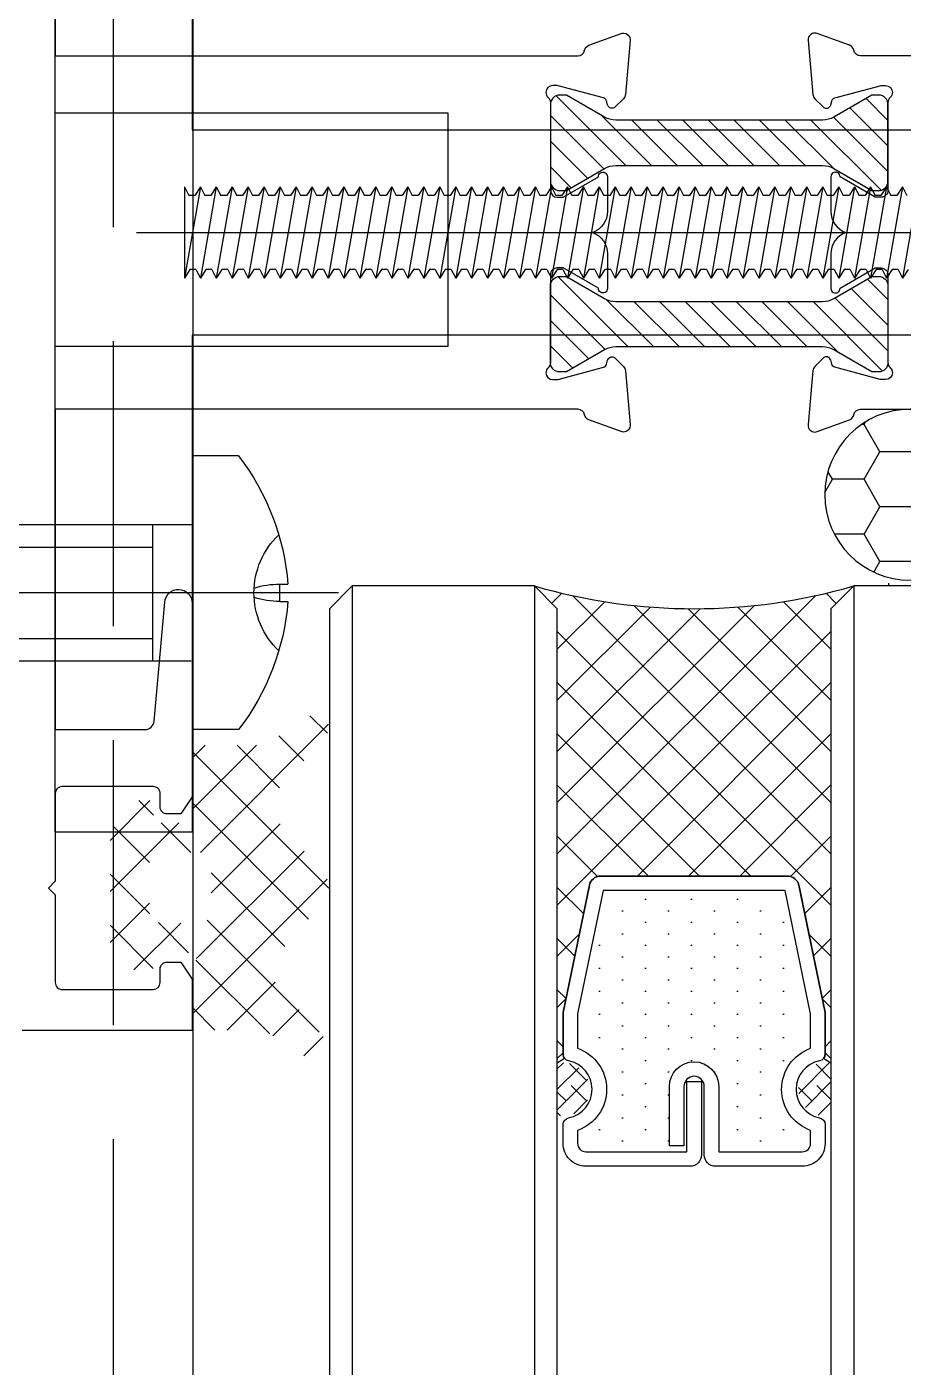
# Model space of a CAD drawing. Extents: x -8792 to 174344, y -43961 to 62816.
# Drawn here: x 3369.6 to 3408.1, y -10157.7 to -10098.9 of the extents above; entities that cross this region are included whole.
import ezdxf
from ezdxf.xclip import XClip

# ---------------------------------------------------------------- set-up
doc = ezdxf.new("R2010")
doc.units = 0
doc.header["$LTSCALE"] = 50
doc.header["$XCLIPFRAME"] = 0
for name, pattern in [('DASH', [0.35, 0.25, -0.1]), ('DOT2', [0.125, 0, -0.125]), ('HIDDEN', [0.375, 0.25, -0.125]), ('JIS_08_15', [17.25, 15, -0.75, 0.75, -0.75])]:
    doc.linetypes.add(name, pattern=pattern)
for name, color, linetype in [('#分隔线', 1, 'JIS_08_15'), ('#玻璃', 130, 'Continuous'), ('#胶', 95, 'Continuous'), ('#虚线', 8, 'HIDDEN'), ('#配件', 11, 'Continuous'), ('#铝型材', 3, 'Continuous'), ('A-FLOR-OTLN', 4, 'DOT2'), ('FIN', 3, 'Continuous'), ('sealant', 133, 'Continuous'), ('XC', 3, 'Continuous'), ('ZT3_辅材--五金件-------------JD', 13, 'Continuous'), ('吊顶', 7, 'Continuous')]:
    doc.layers.add(name, color=color, linetype=linetype)
pattern_1 = [(45, (-4671.386548304992, -3985.966912536584), (-0.4490128060534576, 0.4490128060534577), []), (135, (-4671.386548304992, -3985.966912536584), (-1.347038418160373, 0.4490128060534578), [1.5875, -0.9525000000000001])]

# ---------------------------------------------------------------- blocks, each defined once
blk = doc.blocks.new('A$Cbd8d7c8c')
at = {"layer": 'A-FLOR-OTLN', "color": 8}
blk.add_lwpolyline([(-22721.24937731028, -15689.86968211655), (-43719.41647269274, -33393.16188598087, 0.413755730742382), (-43991.60535459826, -36560.98194338084, 0.1896724665796431), (122158.1740942716, -126683.0426204044, 0.414786072981368), (124666.0152100509, -124719.4948140864), (133885.1673546026, -48361.88285301649, 0.379931253570586), (116453.2507597166, -23207.94787260017, 0.2364517045148016)], format="xyb", dxfattribs=at)
at = {"layer": '吊顶', "const_width": 3}
blk.add_lwpolyline([(36525.16269515478, -42886.23891143122, 0.056654023901928), (31389.80361110461, -41079.322920529), (30859.08537955373, -40957.77536884585, -0.1125361045485018), (21289.4537036519, -36343.71662567847, -0.0289167358602449), (3039.011338204145, -19971.01165417739, 0.4135317777718731), (-633.6185435920488, -19953.37917324936), (-31397.94016679469, -50352.84389940772, 0.4147813061863365), (-31416.3285705545, -54033.31448566628, 0.1704916733923174), (123964.2830003048, -129414.7104053417, 0.4125640170375961), (126841.1750901889, -127143.2247624403), (136317.5030562885, -48655.55449670245, 1.269194860891986), (87076.80076918215, -54393.31561949174)], format="xyb", dxfattribs=at)
blk = doc.blocks.new('tytutuyoyo')
at = {"layer": '#胶'}
h = blk.add_hatch(dxfattribs=at)
h.set_pattern_fill('ANSI37', color=256, style=0)
h.set_pattern_definition([(45, (-33425.64036745032, -31759.1120949441), (-1.122532015133644, 1.122532015133644), []), (135, (-33425.64036745032, -31759.1120949441), (-1.122532015133644, -1.122532015133644), [])])
edge = h.paths.add_edge_path(flags=16)
edge.add_arc((2119.839039766426, -5796.207525686244), 0.5448115530029914, 0.7394739602140135, 85.28687023139139, ccw=False)
edge.add_line((2120.383805945035, -5796.200494404438), (2120.383807864535, -5797.864555793331))
edge.add_arc((2119.883807864535, -5797.864556370077), 0.5000000000025073, -89.99992479288039, 6.609033448512491e-05, ccw=False)
edge.add_line((2119.883808520841, -5798.364556370081), (2117.783808489592, -5798.36455899529))
edge.add_arc((2117.783807864536, -5797.864558995287), 0.5000000000019919, 180.0000752071196, 270.0000716255329, ccw=False)
edge.add_line((2117.283807864536, -5797.864559651593), (2117.283805945044, -5796.200497995287))
edge.add_arc((2117.828572137638, -5796.207528193936), 0.5448115530058976, 94.71328018146068, 179.2606399611304, ccw=False)
edge.add_line((2117.783805239327, -5795.664558993056), (2119.883805239333, -5795.664556367847))
edge = h.paths.add_edge_path()
edge.add_line((2123.100166477278, -5801.271025788657), (2125.485065788031, -5803.394366121931))
edge.add_arc((2125.863122187046, -5802.953105342487), 0.5810660171742962, 229.4112174586473, 381.1649563844238)
edge.add_line((2126.404992283293, -5802.743308976671), (2125.242939532756, -5800.939051891604))
edge.add_arc((2126.083657084513, -5800.397577978867), 1.000000000000487, 179.9999246034077, 212.7840309438648, ccw=False)
edge.add_line((2125.083657084513, -5800.397576662948), (2125.083668353662, -5797.833848634888))
edge.add_arc((2124.783668353659, -5797.833848240109), 0.2999999999995349, 359.9999246027824, 450.0008050554655)
edge.add_line((2124.783664138398, -5797.533848240142), (2122.266650970654, -5797.533883610529))
edge.add_arc((2122.266651233396, -5797.733883610621), 0.2000000000908218, 90.00007527006866, 135.0000761327921)
edge.add_line((2122.125229689176, -5797.592462442233), (2122.04238708764, -5797.675305263932))
edge.add_arc((2121.900965545552, -5797.533884093416), 0.2000000000909723, 270.0000752075364, 315.0000752698241, ccw=False)
edge.add_line((2121.900965808076, -5797.733884093508), (2121.883808520724, -5797.733884116031))
edge.add_arc((2121.883808259721, -5797.533884114557), 0.2000000014723287, 180.0000752064937, 270.00007477189456, ccw=False)
edge.add_line((2121.683808258247, -5797.533884377077), (2121.68380602682, -5795.833884378553))
edge.add_line((2121.68380602682, -5795.833884378553), (2122.333806022492, -5795.833883826228))
edge.add_arc((2122.333805651877, -5795.433883826227), 0.4000000000008364, 270.0000530867532, 405.0000751261189)
edge.add_line((2122.616647993491, -5795.151040742887), (2121.480250879889, -5794.080332124504))
edge.add_arc((2121.126697952881, -5794.43388597868), 0.4999999999975066, 45.00007512700329, 90)
edge.add_line((2121.126697952881, -5793.93388597868), (2116.540912525779, -5793.93388597868))
edge.add_arc((2116.540912525779, -5794.433885978677), 0.4999999999946776, 90, 134.9999248732915)
edge.add_line((2116.187359598771, -5794.080332124504), (2115.050962523295, -5795.151040741432))
edge.add_arc((2115.333804864902, -5795.433883824771), 0.3999999999980979, 134.9999248731441, 269.9999511852416)
edge.add_line((2115.333804524111, -5795.833883824769), (2115.98380445184, -5795.833884378553))
edge.add_line((2115.98380445184, -5795.833884378553), (2115.983802220413, -5797.533884375571))
edge.add_arc((2115.783802218939, -5797.533884114557), 0.2000000014719943, 269.9999247945486, 359.9999252249789, ccw=False)
edge.add_line((2115.783801956422, -5797.733884116031), (2115.766644670366, -5797.733884093508))
edge.add_arc((2115.766644933108, -5797.533884093416), 0.2000000000908219, 224.9999238686818, 269.99992472993137, ccw=False)
edge.add_line((2115.625223388895, -5797.675305261804), (2115.542380787352, -5797.592462440109))
edge.add_arc((2115.400959245279, -5797.733883610636), 0.2000000000894576, 44.99992473533457, 89.99919494731405)
edge.add_line((2115.400962055443, -5797.533883610566), (2112.883652016586, -5797.533848240142))
edge.add_arc((2112.883647801325, -5797.833848240109), 0.2999999999998868, 89.99919494453448, 180.0000753972176)
edge.add_line((2112.583647801323, -5797.833848634888), (2112.583659070478, -5800.397577978882))
edge.add_arc((2111.583659070478, -5800.397577978867), 0.9999999999992276, 327.2159690561352, 359.9999999991662, ccw=False)
edge.add_line((2112.424376622235, -5800.939051891604), (2111.262323871691, -5802.743308976671))
edge.add_arc((2111.804193967939, -5802.953105342487), 0.5810660171751235, 158.8350436155761, 310.5887825413527)
edge.add_line((2112.182250366954, -5803.394366121931), (2114.567444001383, -5801.271025788661))
edge.add_arc((2115.232361873663, -5802.017942263388), 0.9999999985486094, 57.61414493949928, 131.6760251617831, ccw=False)
edge.add_line((2115.767980207434, -5801.173482082191), (2118.298141426938, -5803.378295153001))
edge.add_arc((2118.83380523933, -5802.533863817669), 1.000000000000709, 237.6110592604926, 302.3889407395073)
edge.add_line((2119.369469051722, -5803.378295153001), (2121.899630271226, -5801.173482082191))
edge.add_arc((2122.43524860499, -5802.017942263388), 0.9999999985471532, 48.32397483804408, 122.3858550601486, ccw=False)
blk = doc.blocks.new('*U162')
at = {"layer": '#玻璃'}
h = blk.add_hatch(dxfattribs=at)
h.set_pattern_fill('ANSI37', color=95, scale=0.5, style=0)
h.set_pattern_definition([(45, (-4671.386548304992, -3985.966912536584), (-1.122532015133644, 1.122532015133644), []), (135, (-4671.386548304992, -3985.966912536584), (-1.122532015133644, -1.122532015133644), [])])
edge = h.paths.add_edge_path()
edge.add_arc((13.22727271436543, -9.895949277519776), 0.5, 101.66357462732992, 179.9999998552378, ccw=False)
edge.add_line((13.12619035402531, -9.406273510885967), (18.70553571414985, -8.254545292779312))
edge.add_line((18.70553571414985, -8.254545292779312), (20.53618744916821, -8.25454529605895))
edge.add_arc((20.53618744862979, -8.554545296059132), 0.3000000000001819, 50.88235127368972, 89.99999989716918, ccw=False)
edge.add_line((20.72546189517834, -8.321789664797507), (20.93788397916433, -8.000000004092726))
edge.add_line((20.93788397916433, -8.000000004092726), (0.9999999999990905, -8))
edge.add_line((0.9999999999990905, -8), (-4.018966137664393e-08, -6.999999999999545))
edge.add_arc((-23.99999944694537, -14.00000005878201), 24.99999944694457, -16.260204933224998, 16.26020521833499, ccw=False)
edge.add_line((-5.356923793442547e-09, -20.99999999813781), (0.9999999946448952, -19.9999999981369))
edge.add_line((0.9999999946448952, -19.9999999981369), (20.93788400652829, -19.99999999714009))
edge.add_line((20.93788400652829, -19.99999999714009), (20.7254618926745, -19.67821029370816))
edge.add_arc((20.53618744862979, -19.44545466041063), 0.3000000000002819, 270.00000010283077, 309.1176481099815, ccw=False)
edge.add_line((20.53618744916821, -19.74545466041081), (18.70556974772899, -19.74545466369045))
edge.add_line((18.70556974772899, -19.74545466369045), (18.70553571415167, -19.74545466369045))
edge.add_line((18.70553571415167, -19.74545466369045), (13.12619035402531, -18.5937264455838))
edge.add_arc((13.22727271436543, -18.10405067894999), 0.5000000000003374, 180.0000001447621, 258.3364253726701, ccw=False)
edge.add_line((12.72727271436543, -18.10405068021328), (12.72727271408348, -17.99295434429041))
edge.add_line((12.72727271408348, -17.99295434429041), (12.72727270399719, -13.99999997823488))
edge.add_line((12.72727270399719, -13.99999997823488), (12.72727271436543, -9.895949276256488))
h = blk.add_hatch(dxfattribs=at)
h.set_pattern_fill('ANSI38', color=95, scale=0.2, style=0)
h.set_pattern_definition(pattern_1)
edge = h.paths.add_edge_path(flags=17)
edge.add_arc((22.08003762601584, -8.254545339494598), 1.170174465914431, 167.4361369484806, 372.5638632568743)
edge.add_line((23.22219127190783, -8.000000000010004), (20.93788397921162, -8.00000000410364))
edge = h.paths.add_edge_path(flags=17)
edge.add_arc((22.08003762601584, -8.254545339494598), 1.170174465914431, 167.4361369484806, 372.5638632568743)
edge.add_line((23.22219127190783, -8.000000000010004), (20.93788397921162, -8.00000000410364))
edge = h.paths.add_edge_path()
edge.add_ellipse((22.08003765246849, -19.74544763218273), major_axis=(0.8274383000213023, 0.8274383000213023), ratio=0.9999999999964249, start_angle=302.4361369483661, end_angle=507.5638632567405)
edge.add_line((20.93788400657468, -19.99999297166687), (23.22219129927271, -19.99999296757414))
h = blk.add_hatch(dxfattribs=at)
h.set_pattern_fill('ANSI38', color=95, scale=0.2, style=0)
h.set_pattern_definition(pattern_1)
edge = h.paths.add_edge_path()
edge.add_arc((22.08003762601584, -8.254545339494598), 1.170174465914431, 167.4361369484806, 372.5638632568743)
edge.add_line((23.22219127190783, -8.000000000010004), (20.93788397921162, -8.00000000410364))
h = blk.add_hatch(dxfattribs=at)
h.set_pattern_fill('DOTS', color=95, scale=0.5, style=0)
h.set_pattern_definition([(180, (460.7240095156649, -235.7473697988071), (-0.5051136364014382, 1.010227272710472), [0, -1.010227272802876])])
edge = h.paths.add_edge_path()
edge.add_line((21.95454118934322, -15.08181764587516), (24.81817623585903, -15.0818176407447))
edge.add_line((24.81817623585903, -15.0818176407447), (24.81817624486666, -18.19999363358465))
edge.add_ellipse((24.18181290120629, -18.1999936347479), major_axis=(0.4499768355802644, 0.4499768355802646), ratio=0.9999999999997978, start_angle=225.0000001047399, end_angle=315.0000001047283, ccw=False)
edge.add_line((24.18181290236953, -18.83635697835007), (23.87994499382421, -18.83635697889076))
edge.add_ellipse((22.08003765250487, -19.47272032573255), major_axis=(1.34993050678172, 1.34993050678172), ratio=0.9999999999997139, start_angle=334.4712207353473, end_angle=475.528779469961)
edge.add_line((20.28013030890543, -18.8363569853409), (18.77053185777186, -18.83635698804574))
edge.add_line((18.77053185777186, -18.83635698804574), (13.36363605772021, -17.72022703671109))
edge.add_line((13.36363605772021, -17.72022703671109), (13.36363603754853, -10.27976589202444))
edge.add_line((13.36363603754853, -10.27976589202444), (18.77053183360022, -9.163635921305286))
edge.add_line((18.77053183360022, -9.163635921305286), (20.28013028473379, -9.163635918600448))
edge.add_ellipse((22.08003762605313, -8.527272571751382), major_axis=(1.349930506783333, 1.349930506783333), ratio=0.9999999999998402, start_angle=154.4712207355561, end_angle=295.5287794697451)
edge.add_line((23.87994496965257, -9.163635912150767), (24.18181287819789, -9.163635911610072))
edge.add_ellipse((24.18181287931475, -9.799999255212242), major_axis=(0.4499768355806285, 0.4499768355806285), ratio=0.999999999998181, start_angle=315.0000001005467, end_angle=405.00000010060995, ccw=False)
edge.add_line((24.81817622297513, -9.799999254094928), (24.81817623335064, -13.68181828476872))
edge.add_line((24.81817623335064, -13.68181828476872), (24.56363089589649, -13.68181828522484))
edge.add_line((24.56363089589649, -13.68181828522484), (24.56363089452771, -12.91818227287422))
edge.add_line((24.56363089452771, -12.91818227287422), (21.95454118546695, -12.91818227754902))
edge.add_ellipse((21.95454118740508, -13.99999996171209), major_axis=(-0.7649606205146102, 0.7649606205146102), ratio=0.9999999999991456, start_angle=-44.99999989737609, end_angle=135.0000001026239)
at = {"layer": '#玻璃', "color": 8, "linetype": 'Continuous'}
for p, q in [((0, 1), (632.7009505101012, 0.9999999999999822)), ((0, -7), (632.7009505101012, -7.000000000000018)), ((-5.355104804039001e-09, -20.99999999813735), (632.7009505047461, -20.99999999813737))]:
    blk.add_line(p, q, dxfattribs=at)
at = {"layer": '#玻璃', "color": 130}
for points in [[(632.7009505101012, -8.000000000000018), (1, -8), (0, -7), (0, 1), (1, 2), (632.7009505101012, 1.999999999999982)], [(632.7009505047461, -29.99999999813737), (0.9999999946448952, -29.99999999813735), (-5.355104804039001e-09, -28.99999999813735), (-5.355104804039001e-09, -20.99999999813735), (0.9999999946448952, -19.99999999813735), (632.7009505047461, -19.99999999813737)]]:
    blk.add_lwpolyline(points, dxfattribs=at)
at = {"layer": '#玻璃', "color": 95, "elevation": 1.58712893258799e-08}
for points in [[(12.72727271436543, -9.895949276256488, -0.3557714435114023), (13.12619035402531, -9.406273510885967), (18.70553571414985, -8.254545292779312), (20.53618744916821, -8.25454529605895, -0.1723599693246826), (20.72546189517834, -8.321789664797507), (20.93788397916433, -8.000000004092726), (0.9999999999990905, -8), (-4.018966137664393e-08, -6.999999999999545, -0.1428571461293512), (-5.356923793442547e-09, -20.99999999813781), (0.9999999946448952, -19.9999999981369), (20.93788400652829, -19.99999999714009), (20.7254618926745, -19.67821029370816, -0.1723599665555031), (20.53618744916821, -19.74545466041081), (18.70556974772899, -19.74545466369045), (18.70553571415167, -19.74545466369045), (13.12619035402531, -18.5937264455838, -0.3557714435114023), (12.72727271436543, -18.10405068021328), (12.72727271408348, -17.99295434429041), (12.72727270399719, -13.99999997823488)], [(13.36363605779479, -10.00703858792394), (18.77053185776367, -8.890908636606127), (20.28036949802117, -8.89090863934598, 0.7064841836147231), (23.87970332083569, -8.890915671214316), (24.45453958995313, -8.890915672244319, -0.4142135626265599), (24.81817624559153, -9.254552329500257), (24.81817623382994, -13.68181828476827), (21.73635951494271, -13.68181829046944), (21.73635951608139, -14.31818163409434), (24.95453957810332, -14.3181816281417, 0.4142135610531581), (25.45453957717837, -13.81818162947002), (25.45453958930193, -9.254552331190553, 0.4142135626264271), (24.45453959109363, -8.254552328533919), (23.62388649060267, -8.25455232704553, 0.3584896500331601), (23.32950985961179, -8.49673883530977, -0.8237466754606625), (20.83056434118589, -8.4967331422381, 0.3584909324768797), (20.53618744916821, -8.25454529605895), (18.70553571415076, -8.254545292779312), (13.12619035402531, -9.406273510885967, 0.3557714435114023), (12.72727271436543, -9.895949276256488), (12.72727270399719, -13.99999997823488), (12.72727271408348, -17.99295434429041), (12.72727271436543, -18.10405068021328, 0.3557714435114023), (13.12619035402531, -18.5937264455838), (13.23498444909728, -18.6161844977687), (13.2349858400712, -18.61617775943978), (18.70556974772899, -19.74545466369045), (20.53618744916821, -19.74545466041081, 0.3584909324105703), (20.83056434117225, -19.50326681430079, -0.8237466755765136), (23.32950985966545, -19.50326112143739, 0.3584896500640142), (23.62388649091736, -19.74544762942423), (24.45453959109363, -19.74544762793585, 0.4142135626264271), (25.45453958930193, -18.74544762527921), (25.45453957920745, -14.94545429554682, 0.414213562119763), (24.95453957831069, -14.44545429687514), (21.95454118820271, -14.4454543022498, -1), (21.95454118660564, -13.55454562117438), (24.5636308956673, -13.55454561649958), (24.5636308945268, -12.91818227278918), (21.95454118546604, -12.91818227746398, 1), (21.95454118934413, -15.0818176459602), (24.81817623585812, -15.0818176408302), (24.81817624559153, -18.74544762696951, -0.4142135626265599), (24.45453958995313, -19.10908428422545), (23.87970332083569, -19.10908428525545, 0.7064841836147231), (20.28036949802117, -19.10909131712378), (18.77053185776731, -19.10909131986409), (13.36363605779479, -17.99296136854582), (13.36363604770759, -13.99999997662735)]]:
    blk.add_lwpolyline(points, format="xyb", close=True, dxfattribs=at)
blk = doc.blocks.new('DDGF')
at = {"layer": '#分隔线', "ltscale": 0.3}
blk.add_line((-10.41709137859289, -15.79980105068535), (26.22810742893489, -15.79980105068535), dxfattribs=at)
at = {"layer": '#配件', "linetype": 'ByBlock'}
for p, q in [((-6.039747295231791, -9.799801050685346), (-4, -9.799801050685346)), ((-4, -9.799801050685346), (-4, -21.79980105068535)), ((20.98599567537894, -12.79980105068535), (-4, -12.79980105068535)), ((-2.277831430081278, -18.7982137738145), (-2.277831430081278, -12.79980105068535)), ((22, -13.79980105068535), (-2.277831430081278, -13.79980105068535)), ((-7.851229960360797, -15.4223928906722), (-8.203648074879311, -15.4223928906722)), ((-7.851229960360797, -16.17720921069849), (-7.851229960360797, -15.4223928906722)), ((-7.851229960360797, -16.17720921069849), (-8.203648074879311, -16.17720921069849)), ((22, -17.79980105068535), (-2.277831430081278, -17.79980105068535)), ((-3.961517341871513, -18.7982137738145), (21, -18.7982137738145)), ((-6.039747295231791, -21.79980105068535), (-4, -21.79980105068535))]:
    blk.add_line(p, q, dxfattribs=at)
for centre, radius, start, end in [((2.330552405852359, -16.24887327093165), 10.56657227238371, 142.3867952079543, 175.5139421238605), ((-10.227652723348, -15.79980105068535), 3.512367508902334, 313.6364720889165, 46.36352791108349), ((-7.790593046171125, -18.82036929595051), 3.398517395292886, 71.66108498292938, 91.02233510181463), ((2.330552405852359, -15.35072883043904), 10.56657227238094, 184.4860578761395, 217.6132047920457), ((-7.790593046171125, -12.77923280542018), 3.398517395292886, 268.9776648981854, 288.3389150170706)]:
    blk.add_arc(centre, radius, start, end, dxfattribs=at)
at = {"layer": '#铝型材'}
blk.add_lwpolyline([(-63.84320869192015, -4.499834860413102), (-4, -4.499924916046439), (-4, -26.29999999993015), (2, -26.29999999993015), (2, 26.29999999993015), (-3.999999999970896, 26.29999999993015), (-4, 4.500219188194023), (-63.84320869192015, 4.499978599284077, 0.9999999999999999), (-65.84320869192015, 4.499978596024448)], format="xyb", dxfattribs=at)
blk = doc.blocks.new('DSFF')
at = {"layer": 'FIN', "ltscale": 10}
blk.add_lwpolyline([(-1.455191522836685e-11, 57.37500000005821), (0, -57.37500000005821), (-19.11996963314596, -57.37499999906868), (-21.91996963314887, -57.37499999906868), (-22.91996963314887, -57.37499999906868, -0.3595082375306073), (-23.21455300525122, -57.13175065437099, 0.2637246696226301), (-23.40653033436683, -56.90659352345392), (-24.81736359016213, -56.39309221282019, 0.0874886635184382), (-24.91996963314887, -56.37499999906868, 0.414213562373095), (-25.21996963313723, -56.67499999905704, 0.02182007762175691), (-25.21882804257621, -56.70114672189811), (-25.01187043768005, -59.06668297055876, 0.1763269807040197), (-24.92514406259579, -59.25266828210442), (-24.56139098938729, -59.61642135531292, 0.198912367390735), (-24.41996963314887, -59.67499999905704, 0.06554346282182352), (-24.36820582412474, -59.66818516433705, 0.2679491924250387), (-24.22678446788632, -59.52676380809862), (-24.18148500628013, -59.35770391576807, -0.2679491924250387), (-24.0400636500417, -59.21628255952965), (-22.05811959739367, -58.68522225116612, -0.06554346281619604), (-21.98047388387204, -58.67499999905704), (-21.81996963314305, -58.67499999905704, -0.4142135623588878), (-21.51996963315469, -58.9749999990745, -0.2134217652843557), (-21.6199696331314, -59.19860679682461, 0.2134217652853533), (-21.71996963313723, -59.42221359457471), (-21.71996963313723, -63.27499999906286, -0.414213562373095), (-22.01996963315469, -63.57499999908032), (-22.2799696331349, -63.57499999908032), (-23.8202568544948, -62.68571475718636, 1.027165363711036), (-24.21996963313723, -62.67499999905704), (-24.21996963310812, -64.18699128439766, 0.3139551163478022), (-23.566581294348, -65.12499999502324, 0.3139551185509427), (-24.21996963313723, -66.06300871373969), (-24.21996963315178, -67.57499999908032, 1.027165363711036), (-23.82025685448025, -67.564285240951), (-22.2799696331349, -66.67499999908614), (-22.01996963315469, -66.67499999905704, -0.4142135623873021), (-21.71996963313723, -66.9749999990745), (-21.71996963312267, -70.82778640356264, 0.2134217652918106), (-21.6199696331314, -71.05139320134185, -0.2134217652843557), (-21.51996963315469, -71.27499999909196, -0.414213562373095), (-21.81996963314305, -71.57499999908032), (-21.98047388387204, -71.57499999908032, -0.06554346281619593), (-22.05811959739367, -71.56477774697123), (-24.0400636500417, -71.03371743860771, -0.2679491924250388), (-24.18148500628013, -70.89229608236928), (-24.22678446788632, -70.72323619006784, 0.2679491924250387), (-24.36820582412474, -70.58181483382941, 0.06554346281684374), (-24.41996963314887, -70.57499999908032, 0.1989123673741194), (-24.56139098938729, -70.63357864285354), (-24.92514406258124, -70.99733171603293, 0.1763269807040198), (-25.01187043766549, -71.1833170275786), (-25.21882804257621, -73.54885327623924, 0.02182007762175691), (-25.21996963313723, -73.57499999908032, 0.414213562373095), (-24.91996963314887, -73.87499999906868, 0.08748866351843809), (-24.81736359016213, -73.85690778531716), (-23.40653033436683, -73.34340647468343, 0.2637246696226303), (-23.21455300525122, -73.11824934376637, -0.3595082375306073), (-22.91996963314887, -72.87499999906868), (-21.91996963314887, -72.87499999906868), (-19.1199696331023, -72.87499999906868), (0, -72.8750000000291), (1.455191522836685e-11, -86.92499999896972), (-3.93445444466488, -86.92499999894062, -0.3882414729617265), (-4.332854138352559, -86.5607447057846), (-4.801284210509039, -81.33819405993563, 0.9678044641974727), (-6.000000000101863, -81.37742929038359), (-6.000000000101863, -86.92499999896972), (-6.000000000014552, -89.87499999895226), (-5.499999999956344, -90.62499999906868), (-4.900000000008731, -90.62499999906868, 0.4142135624015095), (-4.599999999991269, -90.32499999902211), (-4.600000000049477, -89.72499999898719, -0.4142135624015092), (-4.300000000032014, -89.42499999894062), (-0.2999999999738066, -89.42499999899883, -0.414213562373095), (1.455191522836685e-11, -89.72499999898719), (1.455191522836685e-11, -93.57499999910942), (0.2999999999447027, -93.87499999895226), (1.455191522836685e-11, -94.17499999911524), (0, -98.02499999894644, -0.4142135623873021), (-0.3000000000029104, -98.3249999989348), (-4.300000000061118, -98.3249999989348, -0.414213562373095), (-4.600000000049477, -98.02499999894644), (-4.60000000007858, -97.42499999894062, 0.4142135624583382), (-4.90000000015425, -97.12499999895226), (-5.500000000014552, -97.12499999912689), (-5.999999999985448, -97.87499999906868), (-6.000000000014552, -100.1249999989523), (1.448034089233261, -100.1248421664641)], format="xyb", dxfattribs=at)
at = {"layer": 'XC'}
blk.add_lwpolyline([(0, -59.8750000000291), (-17.21996963313723, -59.87499999909778), (-17.21996963313723, -65.12499999906868), (-17.21996963313723, -70.12499999906868), (0, -70.1250000000291)], close=True, dxfattribs=at)
blk = doc.blocks.new('ZT_盘头自攻_ST4.8x38')
at = {"layer": '#分隔线', "ltscale": 0.6}
blk.add_line((35.5, 7.275957614183426e-12), (-6.600000000005821, 7.275957614183426e-12), dxfattribs=at)
at = {"layer": '#配件', "linetype": 'ByBlock'}
for p, q in [((1.899999999994179, 2.000000000007276), (1.70569867255108, 1.621000000006461)), ((1.899999999994179, 2.000000000007276), (2.599999999991269, -2)), ((1.899999999994179, 2.000000000007276), (2.144784865929978, 1.620999999999185)), ((2.599999999991269, 2), (2.405698672548169, 1.621000000006461)), ((2.599999999991269, 2), (3.299999999988358, -1.999999999992724)), ((2.599999999991269, 2), (2.84478486594162, 1.620999999999185)), ((3.299999999988358, 2.000000000007276), (3.105698672545259, 1.620999999999185)), ((3.299999999988358, 2.000000000007276), (4, -1.999999999992724)), ((3.299999999988358, 2.000000000007276), (3.544784865938709, 1.620999999999185)), ((4, 2.000000000007276), (3.805698672542349, 1.621000000006461)), ((4, 2.000000000007276), (4.69999999999709, -2)), ((4, 2.000000000007276), (4.244784865935799, 1.621000000006461)), ((4.69999999999709, 2.000000000007276), (4.50569867255399, 1.621000000006461)), ((4.69999999999709, 2.000000000007276), (5.399999999994179, -2)), ((4.69999999999709, 2.000000000007276), (4.944784865932888, 1.621000000006461)), ((5.399999999994179, 2.000000000007276), (5.20569867255108, 1.620999999999185)), ((5.399999999994179, 2.000000000007276), (6.099999999991269, -1.999999999992724)), ((5.399999999994179, 2.000000000007276), (5.644784865929978, 1.620999999999185)), ((6.099999999991269, 2), (5.905698672548169, 1.620999999999185)), ((6.099999999991269, 2), (6.799999999988358, -1.999999999992724)), ((6.099999999991269, 2), (6.34478486594162, 1.620999999999185)), ((6.799999999988358, 2.000000000007276), (6.605698672545259, 1.620999999999185)), ((6.799999999988358, 2.000000000007276), (7.5, -1.999999999992724)), ((6.799999999988358, 2.000000000007276), (7.044784865938709, 1.621000000006461)), ((7.5, 2.000000000007276), (7.305698672542349, 1.621000000006461)), ((7.5, 2.000000000007276), (8.19999999999709, -2)), ((7.5, 2.000000000007276), (7.744784865935799, 1.621000000006461)), ((8.199999999982538, 2.000000000007276), (8.00569867255399, 1.621000000006461)), ((8.199999999982538, 2.000000000007276), (8.89999999999418, -2)), ((8.199999999982538, 2.000000000007276), (8.444784865932888, 1.621000000006461)), ((8.89999999999418, 2.000000000007276), (8.70569867255108, 1.620999999999185)), ((8.89999999999418, 2.000000000007276), (9.599999999991269, -1.999999999992724)), ((8.89999999999418, 2.000000000007276), (9.144784865929978, 1.621000000006461)), ((9.599999999991269, 2), (9.40569867254817, 1.620999999999185)), ((9.599999999991269, 2), (10.29999999998836, -1.999999999992724)), ((9.599999999991269, 2), (9.84478486594162, 1.620999999999185)), ((10.29999999998836, 2.000000000007276), (10.10569867254526, 1.620999999999185)), ((10.29999999998836, 2.000000000007276), (11, -1.999999999992724)), ((10.29999999998836, 2.000000000007276), (10.54478486593871, 1.621000000006461)), ((11, 2.000000000007276), (10.80569867254235, 1.621000000006461)), ((11, 2.000000000007276), (11.69999999998254, -2)), ((11, 2.000000000007276), (11.2447848659358, 1.620999999999185)), ((11.69999999999709, 2), (11.50569867255399, 1.621000000006461)), ((11.69999999999709, 2), (12.39999999999418, -2)), ((11.69999999999709, 2), (11.94478486594744, 1.620999999999185)), ((12.39999999999418, 2), (12.20569867255108, 1.620999999999185)), ((12.39999999999418, 2), (13.10000000000582, -1.999999999992724)), ((12.39999999999418, 2), (12.64478486592998, 1.621000000006461)), ((13.09999999999127, 2.000000000007276), (12.90569867254817, 1.620999999999185)), ((13.09999999999127, 2.000000000007276), (13.79999999998836, -2)), ((13.09999999999127, 2.000000000007276), (13.34478486594162, 1.620999999999185)), ((13.79999999998836, 2.000000000007276), (13.60569867254526, 1.621000000006461)), ((13.79999999998836, 2.000000000007276), (14.5, -2)), ((13.79999999998836, 2.000000000007276), (14.04478486593871, 1.621000000006461)), ((14.5, 2.000000000007276), (14.30569867254235, 1.620999999999185)), ((14.5, 2.000000000007276), (15.19999999999709, -1.999999999992724)), ((14.5, 2.000000000007276), (14.7447848659358, 1.621000000006461)), ((15.19999999999709, 2.000000000007276), (15.00569867255399, 1.620999999999185)), ((15.19999999999709, 2.000000000007276), (15.89999999999418, -2)), ((15.19999999999709, 2.000000000007276), (15.44478486593289, 1.620999999999185)), ((15.89999999999418, 2), (15.70569867255108, 1.620999999999185)), ((15.89999999999418, 2), (16.59999999999127, -1.999999999992724)), ((15.89999999999418, 2), (16.14478486592998, 1.621000000006461)), ((16.59999999999127, 2.000000000007276), (16.40569867254817, 1.620999999999185)), ((16.59999999999127, 2.000000000007276), (17.29999999998836, -2)), ((16.59999999999127, 2.000000000007276), (16.84478486594162, 1.620999999999185)), ((17.29999999998836, 2.000000000007276), (17.10569867254526, 1.621000000006461)), ((17.29999999998836, 2.000000000007276), (18, -2)), ((17.29999999998836, 2.000000000007276), (17.54478486593871, 1.621000000006461)), ((18, 2.000000000007276), (17.80569867254235, 1.620999999999185)), ((18, 2.000000000007276), (18.69999999999709, -2)), ((18, 2.000000000007276), (18.2447848659358, 1.621000000006461)), ((18.69999999999709, 2), (18.50569867255399, 1.620999999999185)), ((18.69999999999709, 2), (19.39999999999418, -2)), ((18.69999999999709, 2), (18.94478486593289, 1.620999999999185)), ((19.39999999999418, 2), (19.20569867255108, 1.621000000006461)), ((19.39999999999418, 2), (20.09999999999127, -1.999999999992724)), ((19.39999999999418, 2), (19.64478486592998, 1.621000000006461)), ((20.09999999999127, 2.000000000007276), (19.90569867254817, 1.620999999999185)), ((20.09999999999127, 2.000000000007276), (20.79999999998836, -1.999999999992724)), ((20.09999999999127, 2.000000000007276), (20.34478486594162, 1.620999999999185)), ((20.79999999998836, 2.000000000007276), (20.60569867255981, 1.621000000006461)), ((20.79999999998836, 2.000000000007276), (21.5, -2)), ((20.79999999998836, 2.000000000007276), (21.04478486593871, 1.620999999999185)), ((21.5, 2), (21.30569867254235, 1.620999999999185)), ((21.5, 2), (22.19999999999709, -2)), ((21.5, 2), (21.7447848659358, 1.621000000006461)), ((22.19999999999709, 2), (22.00569867255399, 1.620999999999185)), ((22.19999999999709, 2), (22.89999999999418, -2)), ((22.19999999999709, 2), (22.44478486593289, 1.620999999999185)), ((22.89999999999418, 2), (22.70569867255108, 1.621000000006461)), ((22.89999999999418, 2), (23.59999999999127, -2)), ((22.89999999999418, 2), (23.14478486592998, 1.621000000006461)), ((23.59999999999127, 2.000000000007276), (23.40569867254817, 1.620999999999185)), ((23.59999999999127, 2.000000000007276), (24.29999999998836, -2)), ((23.59999999999127, 2.000000000007276), (23.84478486594162, 1.621000000006461)), ((24.29999999998836, 2.000000000007276), (24.10569867255981, 1.620999999999185)), ((24.29999999998836, 2.000000000007276), (25, -2)), ((24.29999999998836, 2.000000000007276), (24.54478486593871, 1.620999999999185)), ((24.99999999998545, 2), (24.80569867254235, 1.620999999999185)), ((25, 2), (24.8056986725569, 1.620999999991909)), ((25, 2), (25.69999999999709, -2)), ((25, 2), (25.24478486595035, 1.620999999991909)), ((25.69999999999709, 2), (25.50569867256854, 1.620999999999185)), ((25.69999999999709, 2), (26.40000000000873, -2.000000000007276)), ((25.69999999999709, 2), (25.94478486594744, 1.620999999991909)), ((26.40000000000873, 1.999999999992724), (26.20569867255108, 1.620999999991909)), ((26.40000000000873, 1.999999999992724), (27.10000000000582, -2.000000000007276)), ((26.40000000000873, 1.999999999992724), (26.64478486594453, 1.620999999999185)), ((27.10000000000582, 1.999999999992724), (26.90569867256272, 1.620999999991909)), ((27.10000000000582, 1.999999999992724), (27.80000000000291, -2.000000000007276)), ((27.10000000000582, 1.999999999992724), (27.34478486594162, 1.620999999991909)), ((27.80000000000291, 1.999999999992724), (27.60569867255981, 1.620999999999185)), ((27.80000000000291, 1.999999999992724), (28.5, -2.000000000007276)), ((27.80000000000291, 1.999999999992724), (28.04478486593871, 1.620999999999185)), ((28.5, 2), (28.3056986725569, 1.620999999991909)), ((28.5, 2), (29.19999999999709, -2.000000000007276)), ((28.5, 2), (28.74478486595035, 1.620999999999185)), ((29.19999999999709, 2), (29.00569867256854, 1.620999999991909)), ((29.19999999999709, 2), (29.90000000000873, -2.000000000007276)), ((29.19999999999709, 2), (29.44478486594744, 1.620999999991909)), ((29.89999999999418, 1.999999999992724), (29.70569867255108, 1.620999999991909)), ((29.90000000000873, 1.999999999985448), (29.70569867255108, 1.620999999984633)), ((29.90000000000873, 1.999999999985448), (30.60000000000582, -2.000000000014552)), ((29.90000000000873, 1.999999999985448), (30.14478486594453, 1.620999999991909)), ((30.60000000000582, 1.999999999985448), (30.40569867256272, 1.620999999984633)), ((30.60000000000582, 1.999999999985448), (31.30000000000291, -2.000000000014552)), ((30.60000000000582, 1.999999999985448), (30.84478486594162, 1.620999999984633)), ((31.30000000000291, 1.999999999985448), (31.10569867255981, 1.620999999991909)), ((31.30000000000291, 1.999999999985448), (32, -2.000000000014552)), ((31.30000000000291, 1.999999999985448), (31.54478486593871, 1.620999999991909)), ((32, 1.999999999992724), (31.8056986725569, 1.620999999984633)), ((32, 1.999999999992724), (32.69999999999709, -2.000000000014552)), ((32, 1.999999999992724), (32.24478486595035, 1.620999999991909)), ((32.69999999999709, 1.999999999992724), (32.50569867256854, 1.620999999984633)), ((32.69999999999709, 1.999999999992724), (33.40000000000873, -2.000000000014552)), ((32.69999999999709, 1.999999999992724), (32.94478486594744, 1.620999999984633)), ((33.39999999999418, 1.999999999985448), (33.20569867255108, 1.620999999984633)), ((33.39999999999418, 1.999999999985448), (33.40000000000873, -2.000000000014552)), ((2.144784865929978, 1.620999999999185), (2.405698672548169, 1.621000000006461)), ((2.84478486594162, 1.620999999999185), (3.105698672545259, 1.620999999999185)), ((3.544784865938709, 1.620999999999185), (3.805698672542349, 1.621000000006461)), ((4.244784865935799, 1.621000000006461), (4.50569867255399, 1.621000000006461)), ((4.944784865932888, 1.621000000006461), (5.20569867255108, 1.620999999999185)), ((5.644784865929978, 1.620999999999185), (5.905698672548169, 1.620999999999185)), ((6.34478486594162, 1.620999999999185), (6.605698672545259, 1.620999999999185)), ((7.044784865938709, 1.621000000006461), (7.305698672542349, 1.621000000006461)), ((7.744784865935799, 1.621000000006461), (8.00569867255399, 1.621000000006461)), ((8.444784865932888, 1.621000000006461), (8.70569867255108, 1.620999999999185)), ((9.144784865929978, 1.621000000006461), (9.40569867254817, 1.620999999999185)), ((9.84478486594162, 1.620999999999185), (10.10569867254526, 1.620999999999185)), ((10.54478486593871, 1.621000000006461), (10.80569867254235, 1.621000000006461)), ((11.2447848659358, 1.620999999999185), (11.50569867255399, 1.621000000006461)), ((11.94478486594744, 1.620999999999185), (12.20569867255108, 1.620999999999185)), ((12.64478486592998, 1.621000000006461), (12.90569867254817, 1.620999999999185)), ((13.34478486594162, 1.620999999999185), (13.60569867254526, 1.620999999999185)), ((14.04478486593871, 1.621000000006461), (14.30569867254235, 1.620999999999185)), ((14.7447848659358, 1.621000000006461), (15.00569867255399, 1.620999999999185)), ((15.44478486593289, 1.620999999999185), (15.70569867255108, 1.620999999999185)), ((16.14478486592998, 1.621000000006461), (16.40569867254817, 1.620999999999185)), ((16.84478486594162, 1.620999999999185), (17.10569867254526, 1.621000000006461)), ((17.54478486593871, 1.621000000006461), (17.80569867254235, 1.620999999999185)), ((18.2447848659358, 1.621000000006461), (18.50569867255399, 1.620999999999185)), ((18.94478486593289, 1.620999999999185), (19.20569867255108, 1.621000000006461)), ((19.64478486592998, 1.621000000006461), (19.90569867254817, 1.620999999999185)), ((20.34478486594162, 1.620999999999185), (20.60569867255981, 1.621000000006461)), ((21.04478486593871, 1.620999999999185), (21.30569867254235, 1.620999999999185)), ((21.7447848659358, 1.621000000006461), (22.00569867255399, 1.620999999999185)), ((22.44478486593289, 1.620999999999185), (22.70569867255108, 1.621000000006461)), ((23.14478486592998, 1.621000000006461), (23.40569867254817, 1.620999999999185)), ((23.84478486594162, 1.621000000006461), (24.10569867255981, 1.620999999999185)), ((24.54478486593871, 1.620999999999185), (24.80569867254235, 1.620999999999185)), ((25.24478486595035, 1.620999999991909), (25.50569867256854, 1.620999999999185)), ((25.94478486594744, 1.620999999991909), (26.20569867255108, 1.620999999991909)), ((26.64478486594453, 1.620999999999185), (26.90569867256272, 1.620999999991909)), ((27.34478486594162, 1.620999999991909), (27.60569867255981, 1.620999999999185)), ((28.04478486593871, 1.620999999999185), (28.3056986725569, 1.620999999991909)), ((28.74478486595035, 1.620999999999185), (29.00569867256854, 1.620999999991909)), ((29.44478486594744, 1.620999999991909), (29.70569867255108, 1.620999999991909)), ((30.14478486594453, 1.620999999991909), (30.40569867256272, 1.620999999984633)), ((30.84478486594162, 1.620999999984633), (31.10569867255981, 1.620999999991909)), ((31.54478486593871, 1.620999999991909), (31.8056986725569, 1.620999999984633)), ((32.24478486595035, 1.620999999991909), (32.50569867256854, 1.620999999984633)), ((32.94478486594744, 1.620999999984633), (33.20569867255108, 1.620999999984633)), ((1.399999999994179, 0.857142857144936), (1.899999999994179, -2)), ((1.655215134043829, -1.620999999991909), (1.899999999994179, -2)), ((2.094301327437279, -1.620999999991909), (1.899999999994179, -2)), ((2.094301327437279, -1.620999999991909), (2.355215134040918, -1.620999999991909)), ((2.35521513405547, -1.620999999991909), (2.599999999991269, -2)), ((2.794301327434368, -1.620999999999185), (2.599999999991269, -2)), ((2.794301327434368, -1.620999999999185), (3.05521513405256, -1.620999999999185)), ((3.05521513405256, -1.620999999999185), (3.299999999988358, -1.999999999992724)), ((3.49430132744601, -1.620999999991909), (3.299999999988358, -1.999999999992724)), ((3.49430132744601, -1.620999999991909), (3.755215134049649, -1.620999999999185)), ((3.755215134049649, -1.620999999999185), (4, -1.999999999992724)), ((4.194301327428548, -1.620999999999185), (4, -1.999999999992724)), ((4.194301327428548, -1.620999999999185), (4.455215134046739, -1.620999999991909)), ((4.455215134046739, -1.620999999991909), (4.69999999999709, -2)), ((4.894301327440189, -1.620999999991909), (4.69999999999709, -2)), ((4.894301327440189, -1.620999999991909), (5.155215134043829, -1.620999999999185)), ((5.155215134043829, -1.620999999999185), (5.399999999994179, -2)), ((5.594301327437279, -1.620999999991909), (5.399999999994179, -2)), ((5.594301327437279, -1.620999999991909), (5.85521513405547, -1.620999999991909)), ((5.85521513405547, -1.620999999999185), (6.099999999991269, -1.999999999992724)), ((6.294301327434368, -1.620999999999185), (6.099999999991269, -1.999999999992724)), ((6.294301327434368, -1.620999999999185), (6.55521513405256, -1.620999999991909)), ((6.55521513405256, -1.620999999991909), (6.799999999988358, -1.999999999992724)), ((6.99430132744601, -1.620999999991909), (6.799999999988358, -1.999999999992724)), ((6.99430132744601, -1.620999999991909), (7.255215134049649, -1.620999999999185)), ((7.255215134049649, -1.620999999999185), (7.5, -1.999999999992724)), ((7.6943013274431, -1.620999999991909), (7.5, -1.999999999992724)), ((7.6943013274431, -1.620999999991909), (7.955215134046739, -1.620999999991909)), ((7.955215134046739, -1.620999999991909), (8.19999999999709, -2)), ((8.39430132744019, -1.620999999999185), (8.19999999999709, -2)), ((8.39430132744019, -1.620999999999185), (8.655215134043829, -1.620999999999185)), ((8.655215134043829, -1.620999999999185), (8.89999999999418, -2)), ((9.094301327437279, -1.620999999991909), (8.89999999999418, -2)), ((9.094301327437279, -1.620999999991909), (9.355215134040918, -1.620999999991909)), ((9.35521513405547, -1.620999999999185), (9.599999999991269, -1.999999999992724)), ((9.794301327434368, -1.620999999999185), (9.599999999991269, -1.999999999992724)), ((9.794301327434368, -1.620999999999185), (10.05521513405256, -1.620999999991909)), ((10.05521513405256, -1.620999999991909), (10.29999999998836, -1.999999999992724)), ((10.49430132743146, -1.620999999991909), (10.29999999998836, -1.999999999992724)), ((10.49430132743146, -1.620999999991909), (10.75521513404965, -1.620999999999185)), ((10.75521513404965, -1.620999999999185), (11, -1.999999999992724)), ((11.1943013274431, -1.620999999991909), (11, -1.999999999992724)), ((11.1943013274431, -1.620999999991909), (11.45521513404674, -1.620999999991909)), ((11.45521513404674, -1.620999999991909), (11.69999999998254, -2)), ((11.89430132744019, -1.620999999999185), (11.69999999999709, -2)), ((11.89430132744019, -1.620999999999185), (12.15521513405838, -1.620999999991909)), ((12.15521513405838, -1.620999999991909), (12.39999999999418, -2)), ((12.59430132743728, -1.620999999991909), (12.39999999999418, -2)), ((12.59430132743728, -1.620999999991909), (12.85521513404092, -1.620999999991909)), ((12.85521513405547, -1.620999999999185), (13.10000000000582, -1.999999999992724)), ((13.29430132743437, -1.620999999999185), (13.10000000000582, -1.999999999992724)), ((13.29430132743437, -1.620999999991909), (13.55521513405256, -1.620999999991909)), ((13.55521513405256, -1.620999999991909), (13.79999999998836, -2)), ((13.99430132743146, -1.620999999991909), (13.79999999998836, -2)), ((13.99430132743146, -1.620999999991909), (14.25521513404965, -1.620999999999185)), ((14.25521513404965, -1.620999999999185), (14.5, -2)), ((14.6943013274431, -1.620999999991909), (14.5, -2)), ((14.6943013274431, -1.620999999991909), (14.95521513404674, -1.620999999999185)), ((14.95521513404674, -1.620999999999185), (15.19999999999709, -1.999999999992724)), ((15.39430132744019, -1.620999999999185), (15.19999999999709, -2)), ((15.39430132744019, -1.620999999991909), (15.65521513405838, -1.620999999991909)), ((15.65521513405838, -1.620999999991909), (15.89999999999418, -2)), ((16.09430132743728, -1.620999999991909), (15.89999999999418, -2)), ((16.09430132743728, -1.620999999991909), (16.35521513404092, -1.620999999991909)), ((16.35521513405547, -1.620999999999185), (16.59999999999127, -1.999999999992724)), ((16.79430132743437, -1.620999999991909), (16.59999999999127, -1.999999999992724)), ((16.79430132743437, -1.620999999991909), (17.05521513405256, -1.620999999991909)), ((17.05521513405256, -1.620999999991909), (17.29999999998836, -2)), ((17.49430132743146, -1.620999999991909), (17.29999999998836, -2)), ((17.49430132743146, -1.620999999991909), (17.75521513404965, -1.620999999991909)), ((17.75521513404965, -1.620999999991909), (18, -2)), ((18.1943013274431, -1.620999999999185), (18, -2)), ((18.1943013274431, -1.620999999999185), (18.45521513404674, -1.620999999999185)), ((18.45521513404674, -1.620999999999185), (18.69999999999709, -2)), ((18.89430132744019, -1.620999999999185), (18.69999999999709, -2)), ((18.89430132744019, -1.620999999991909), (19.15521513405838, -1.620999999991909)), ((19.15521513405838, -1.620999999991909), (19.39999999999418, -2)), ((19.59430132743728, -1.620999999991909), (19.39999999999418, -2)), ((19.59430132743728, -1.620999999991909), (19.85521513404092, -1.620999999991909)), ((19.85521513404092, -1.620999999999185), (20.09999999999127, -1.999999999992724)), ((20.29430132743437, -1.620999999991909), (20.09999999999127, -1.999999999992724)), ((20.29430132743437, -1.620999999991909), (20.55521513405256, -1.620999999991909)), ((20.55521513405256, -1.620999999991909), (20.79999999998836, -1.999999999992724)), ((20.99430132743146, -1.620999999999185), (20.79999999998836, -1.999999999992724)), ((20.99430132743146, -1.620999999999185), (21.25521513404965, -1.620999999991909)), ((21.25521513404965, -1.620999999991909), (21.5, -2)), ((21.6943013274431, -1.620999999999185), (21.5, -2)), ((21.6943013274431, -1.620999999999185), (21.95521513404674, -1.620999999999185)), ((21.95521513404674, -1.620999999999185), (22.19999999999709, -2)), ((22.39430132744019, -1.620999999991909), (22.19999999999709, -2)), ((22.39430132744019, -1.620999999991909), (22.65521513405838, -1.620999999991909)), ((22.65521513405838, -1.620999999991909), (22.89999999999418, -2)), ((23.09430132743728, -1.620999999991909), (22.89999999999418, -2)), ((23.09430132743728, -1.620999999991909), (23.35521513404092, -1.620999999999185)), ((23.35521513405547, -1.620999999991909), (23.59999999999127, -2)), ((23.79430132743437, -1.620999999991909), (23.59999999999127, -2)), ((23.79430132743437, -1.620999999991909), (24.05521513405256, -1.620999999999185)), ((24.05521513405256, -1.620999999999185), (24.29999999998836, -2)), ((24.49430132743146, -1.621000000006461), (24.29999999998836, -2)), ((24.49430132743146, -1.621000000006461), (24.75521513404965, -1.620999999999185)), ((24.75521513404965, -1.620999999999185), (25, -2)), ((25.1943013274431, -1.620999999999185), (25, -2)), ((25.1943013274431, -1.620999999999185), (25.45521513406129, -1.620999999999185)), ((25.45521513406129, -1.620999999999185), (25.69999999999709, -2)), ((25.89430132744019, -1.621000000006461), (25.69999999999709, -2)), ((25.89430132744019, -1.621000000006461), (26.15521513405838, -1.620999999999185)), ((26.15521513405838, -1.620999999999185), (26.40000000000873, -2.000000000007276)), ((26.59430132745183, -1.621000000006461), (26.40000000000873, -2.000000000007276)), ((26.59430132745183, -1.621000000006461), (26.85521513405547, -1.621000000006461)), ((26.85521513405547, -1.621000000006461), (27.10000000000582, -2.000000000007276)), ((27.29430132744892, -1.620999999999185), (27.10000000000582, -2.000000000007276)), ((27.29430132744892, -1.620999999999185), (27.55521513406711, -1.620999999999185)), ((27.55521513406711, -1.620999999999185), (27.80000000000291, -2.000000000007276)), ((27.99430132744601, -1.620999999999185), (27.80000000000291, -2.000000000007276)), ((27.99430132744601, -1.620999999999185), (28.25521513404965, -1.621000000006461)), ((28.2552151340642, -1.620999999999185), (28.5, -2.000000000007276)), ((28.6943013274431, -1.620999999999185), (28.5, -2.000000000007276)), ((28.6943013274431, -1.620999999999185), (28.95521513406129, -1.621000000006461)), ((28.95521513406129, -1.621000000006461), (29.19999999999709, -2.000000000007276)), ((29.39430132744019, -1.621000000013737), (29.19999999999709, -2.000000000007276)), ((29.39430132744019, -1.621000000013737), (29.65521513405838, -1.621000000006461)), ((29.65521513405838, -1.621000000006461), (29.90000000000873, -2.000000000007276)), ((29.65521513405838, -1.621000000006461), (29.90000000000873, -2.000000000014552)), ((30.09430132745183, -1.621000000013737), (29.90000000000873, -2.000000000014552)), ((30.09430132745183, -1.621000000013737), (30.35521513405547, -1.621000000013737)), ((30.35521513405547, -1.621000000013737), (30.60000000000582, -2.000000000014552)), ((30.79430132744892, -1.621000000006461), (30.60000000000582, -2.000000000014552)), ((30.79430132744892, -1.621000000006461), (31.05521513406711, -1.621000000006461)), ((31.05521513406711, -1.621000000006461), (31.30000000000291, -2.000000000014552)), ((31.49430132744601, -1.621000000006461), (31.30000000000291, -2.000000000014552)), ((31.49430132744601, -1.621000000006461), (31.75521513404965, -1.621000000013737)), ((31.7552151340642, -1.621000000006461), (32, -2.000000000014552)), ((32.1943013274431, -1.621000000006461), (32, -2.000000000014552)), ((32.1943013274431, -1.621000000006461), (32.45521513406129, -1.621000000013737)), ((32.45521513406129, -1.621000000013737), (32.69999999999709, -2.000000000014552)), ((32.89430132744019, -1.621000000021013), (32.69999999999709, -2.000000000014552)), ((32.89430132744019, -1.621000000021013), (33.15521513405838, -1.621000000013737)), ((33.15521513405838, -1.621000000013737), (33.40000000000873, -2.000000000014552))]:
    blk.add_line(p, q, dxfattribs=at)
blk = doc.blocks.new('SF')
at = {"layer": 'ZT3_辅材--五金件-------------JD', "xscale": -1, "rotation": 270}
blk.add_blockref('ZT_盘头自攻_ST4.8x38', (-20206.4921984633, -10009.32035422448), dxfattribs=at)
blk = doc.blocks.new('ertrteyrtuty')
at = {"layer": '#胶'}
h = blk.add_hatch(dxfattribs=at)
h.set_pattern_fill('ANSI36', color=256, scale=0.875, style=0)
h.set_pattern_definition([(45, (12934.78407003066, -7990.727673825668), (0.7366616349314545, 2.701092661415331), [3.472656250000001, -0.69453125, 0, -0.69453125])])
edge = h.paths.add_edge_path()
edge.add_line((5146.075429830234, -1039.697711092678), (5139.555613222867, -1039.697711091635))
edge.add_arc((5129.062989016864, -1044.072750549196), 11.36820711384803, 337.3656537826458, 382.6343462138716, ccw=False)
edge.add_line((5139.55561322259, -1048.447790007394), (5140.555613222328, -1047.447790007657))
edge.add_line((5140.555613222328, -1047.44779000766), (5143.930613222779, -1047.447790007661))
edge.add_line((5143.930613222779, -1047.44779000766), (5146.075429829507, -1047.447790007661))
edge.add_arc((5146.075429829536, -1043.947790007256), 3.500000000403816, 179.9999999999171, 269.9999999995002, ccw=False)
edge.add_arc((5147.746304035914, -1044.639888764628), 5.216985791849917, 108.679603844078, 172.37652056383, ccw=False)
at = {"layer": '#配件'}
h = blk.add_hatch(dxfattribs=at)
h.set_pattern_fill('HONEY', color=256, scale=0.875, style=0)
h.set_pattern_definition([(0, (12935.28407003066, -7990.727673825668), (2.08359375, 1.202963125), [1.3890625, -2.778125]), (120, (12935.28407003066, -7990.727673825668), (-2.083593501065915, 1.202963556166484), [1.389062499999999, -2.778124999999998]), (59.99999999999999, (12935.28407003066, -7990.727673825668), (2.489340851785649e-07, 2.405926681166483), [-2.778125, 1.3890625])])
edge = h.paths.add_edge_path()
edge.add_arc((5146.075429829536, -1043.447790007252), 3.750078914570622, 89.99999999997658, 449.9999999999766, ccw=False)
at = {"layer": '#胶'}
for points in [[(5139.555613222648, -1039.69771109163), (5146.07542982942, -1039.697711092682)], [(5139.555613222619, -1048.447790007336), (5140.555613222357, -1047.447790007602), (5143.930613222808, -1047.447790007602), (5143.930613222808, -1047.447790007602), (5147.010613222825, -1047.447790007602), (5147.010613222825, -1047.447790007602), (5147.010613222825, -1047.320538444881)]]:
    blk.add_lwpolyline(points, dxfattribs=at)
blk.add_arc((5130.00753249001, -1044.278045871117), 10.418858470966, 336.408616017603, 26.07961500403952, dxfattribs=at)
at = {"layer": '#配件'}
blk.add_circle((5146.075429829536, -1043.447790007252), 3.750078914570622, dxfattribs=at)
blk = doc.blocks.new('A$C07a9d47b')
at = {"layer": '#配件'}
h = blk.add_hatch(dxfattribs=at)
h.set_pattern_fill('ANSI31', color=256, scale=0.5, style=0)
h.set_pattern_definition([(45, (-129609.9203427627, 169506.9551426095), (-0.561266007566822, 0.5612660075668221), [])])
h.paths.add_polyline_path([(264.6248851790879, -170.0148339941807), (269.4364756878786, -170.0148339941807, -0.1316524975856119), (269.9347963086766, -170.1483586020768), (271.6023814978107, -171.1111393599422), (271.9013738702924, -171.1111393599422, 0.4142135623717461), (272.3000303669396, -170.7124828632805), (272.3000303669396, -167.3239026418596, 0.4142135623730826), (271.9013738702924, -166.9252461451979), (271.6023814978107, -166.9252461451979), (269.9347963086766, -167.8880269030633, -0.1316524975889939), (269.4364756878786, -168.0215515109594), (264.6248851790879, -168.0215515109594), (260.3635850459832, -168.0215515109594, -0.1316524975856119), (259.8652644251852, -167.8880269030633), (258.197679236051, -166.9252461451979), (257.8986868635693, -166.9252461451979, 0.4142135623730826), (257.5000303669221, -167.3239026418596), (257.5000303669221, -170.7124828632805, 0.4142135623730826), (257.8986868635693, -171.1111393599422), (258.197679236051, -171.1111393599422), (259.8652644251852, -170.1483586020768, -0.1316524975889938), (260.3635850459832, -170.0148339941807)])
h.paths.add_polyline_path([(269.4364756878786, -162.0606933696545, -0.1316524975873983), (269.9347963086766, -162.1942179775797), (271.6023814978107, -163.156998735416), (271.9013738702924, -163.156998735416, 0.4142135623730826), (272.3000303669396, -162.7583422387834), (272.3000303669396, -159.3697620173334, 0.4142135623730826), (271.9013738702924, -158.9711055207008), (271.6023814978107, -158.9711055207008), (269.9347963086766, -159.9338862785371, -0.1316524975873983), (269.4364756878786, -160.0674108864623), (264.6248851790879, -160.0674108864623), (260.3635850459832, -160.0674108864623, -0.1316524975873982), (259.8652644251852, -159.9338862785371), (258.197679236051, -158.9711055207008), (257.8986868635693, -158.9711055207008, 0.4142135623730826), (257.5000303669221, -159.3697620173334), (257.5000303669221, -162.7583422387834, 0.4142135623730826), (257.8986868635693, -163.156998735416), (258.197679236051, -163.156998735416), (259.8652644251852, -162.1942179775797, -0.1316524975873983), (260.3635850459832, -162.0606933696545), (264.6248851790879, -162.0606933696545)])
blk.add_lwpolyline([(257.5000303669221, -162.7583422387834), (257.5000303669221, -159.3697620173334, -0.4142135623730825), (257.8986868635693, -158.9711055207008), (258.197679236051, -158.9711055207008), (259.8652644251852, -159.9338862785371, 0.1316524975873982), (260.3635850459832, -160.0674108864623), (264.6248851790879, -160.0674108864623), (269.4364756878786, -160.0674108864623, 0.1316524975873983), (269.9347963086766, -159.9338862785371), (271.6023814978107, -158.9711055207008), (271.9013738702924, -158.9711055207008, -0.4142135623730825), (272.3000303669396, -159.3697620173334), (272.3000303669396, -162.7583422387834, -0.4142135623730825), (271.9013738702924, -163.156998735416), (271.6023814978107, -163.156998735416), (269.9347963086766, -162.1942179775797, 0.1316524975873983), (269.4364756878786, -162.0606933696545), (264.6248851790879, -162.0606933696545), (260.3635850459832, -162.0606933696545, 0.1316524975873983), (259.8652644251852, -162.1942179775797), (258.197679236051, -163.156998735416), (257.8986868635693, -163.156998735416, -0.4142135623730825)], format="xyb", close=True, dxfattribs=at)
at = {"layer": '#铝型材'}
blk.add_lwpolyline([(245.5000303669221, -157.2501594838104), (258.2000303726963, -157.2501594838104), (258.7000303726963, -157.2501594838104, 0.3595082375462859), (258.9946137447987, -157.0069101391127, -0.263724669623161), (259.1865910739143, -156.7817530081957), (260.5974243296951, -156.268251697591, -0.08748866352529171), (260.7000303726963, -156.2501594838104, -0.4142135623757588), (261.0000303726847, -156.5501594838279, -0.02182007762202893), (260.9988887821237, -156.5763062066399), (260.7919311771984, -158.9418424553296, -0.17632698070884), (260.7052048021287, -159.1278277668462), (260.3414517289348, -159.4915808400547, -0.1989123673812715), (260.2000303726963, -159.5501594838279, -0.06554346282006272), (260.1482665636722, -159.5433446490788, -0.2679491924265107), (260.0068452074338, -159.4019232928404), (259.9615457458131, -159.2328634005098, 0.2679491924263889), (259.8201243895892, -159.0914420442714), (257.8381803369412, -158.560381735937, 0.06554346281515643), (257.7605346234195, -158.5501594838279), (257.6000303726905, -158.5501594838279, 0.4142135623695433), (257.3000303727022, -158.8501594838162, 0.213421765284785), (257.4000303726789, -159.0737662815663, -0.2134217652813224), (257.5000303726847, -159.2973730793165), (257.5000303726847, -163.1501594838337, 0.4142135623735391), (257.8000303727022, -163.4501594838221), (258.0600303726824, -163.4501594838221), (259.6003175940277, -162.5608742419281, -1.027165363714156), (260.0000303726847, -162.5501594837988), (260.0000303726847, -164.0621507691394, -0.3139551185509654), (259.3466420338809, -165.0001594878267, -0.3139551163428624), (260.0000303726847, -165.9381681984814), (260.0000303726847, -167.4501594838221, -1.027165363714156), (259.6003175940277, -167.4394447256927), (258.0600303726824, -166.5501594838279), (257.8000303727022, -166.5501594838279, 0.4142135623735391), (257.5000303726847, -166.8501594838162), (257.5000303726847, -170.7029458883335, -0.2134217652813224), (257.4000303726789, -170.9265526860836, 0.213421765284785), (257.3000303727022, -171.1501594838337, 0.4142135623695433), (257.6000303726905, -171.4501594838221), (257.7605346234195, -171.4501594838221, 0.06554346281515643), (257.8381803369412, -171.439937231713), (259.8201243895892, -170.9088769233495, 0.2679491924263889), (259.9615457458131, -170.767455567111), (260.0068452074338, -170.5983956748096, -0.2679491924265107), (260.1482665636722, -170.4569743185712, -0.06554346282006272), (260.2000303726963, -170.4501594838221, -0.1989123673812715), (260.3414517289348, -170.5087381275953), (260.7052048021287, -170.8724912007747, -0.17632698070884), (260.7919311771984, -171.0584765123203), (260.9988887821237, -173.424012760981, -0.02182007762202893), (261.0000303726847, -173.4501594838221, -0.4142135623757588), (260.7000303726963, -173.7501594838104, -0.08748866352529171), (260.5974243296951, -173.7320672700589), (259.1865910739143, -173.2185659594252, -0.263724669623161), (258.9946137447987, -172.9934088285081, 0.3595082375462859), (258.7000303726963, -172.7501594838104), (258.2000303726963, -172.7501594838104), (245.5000303669221, -172.7501594838104)], format="xyb", dxfattribs=at)
at = {"layer": 'sealant', "color": 3}
blk.add_lwpolyline([(257.5000303669221, -167.3239026418596), (257.5000303669221, -170.7124828632805, 0.4142135623730825), (257.8986868635693, -171.1111393599422), (258.197679236051, -171.1111393599422), (259.8652644251852, -170.1483586020768, -0.1316524975873982), (260.3635850459832, -170.0148339941807), (264.6248851790879, -170.0148339941807), (269.4364756878786, -170.0148339941807, -0.1316524975873983), (269.9347963086766, -170.1483586020768), (271.6023814978107, -171.1111393599422), (271.9013738702924, -171.1111393599422, 0.4142135623730825), (272.3000303669396, -170.7124828632805), (272.3000303669396, -167.3239026418596, 0.4142135623730825), (271.9013738702924, -166.9252461451979), (271.6023814978107, -166.9252461451979), (269.9347963086766, -167.8880269030633, -0.1316524975873983), (269.4364756878786, -168.0215515109594), (264.6248851790879, -168.0215515109594), (260.3635850459832, -168.0215515109594, -0.1316524975873983), (259.8652644251852, -167.8880269030633), (258.197679236051, -166.9252461451979), (257.8986868635693, -166.9252461451979, 0.4142135623730825)], format="xyb", close=True, dxfattribs=at)
at = {"lineweight": 0, "xscale": -1, "rotation": 270}
blk.add_blockref('SF', (10264.27876414817, 20041.49203897931), dxfattribs=at)
blk.add_blockref('ertrteyrtuty', (-4889.555613222197, 866.9475516081147))
blk = doc.blocks.new('ASDFDFBBBB')
at = {"layer": '#虚线', "color": 8, "linetype": 'DASH'}
blk.add_line((16291.54274108631, -2622.335220873269), (16291.54274108631, -3563.275062196393), dxfattribs=at)
at = {"layer": '#铝型材'}
blk.add_lwpolyline([(16288.04274107781, -2622.33522087321), (16288.04274107781, -3563.275062196393)], dxfattribs=at)
at = {"layer": '#玻璃', "rotation": 270}
blk.add_blockref('*U162', (16280.05584211893, -2930.574111691647), dxfattribs=at)
at = {"color": 6, "ltscale": 10}
blk.add_blockref('A$C07a9d47b', (16000.05584212078, -2750.073873286805), dxfattribs=at)
at = {"color": 6}
for name, p in [('DSFF', (16294.07584212085, -2849.949032771605)), ('DDGF', (16292.07584212079, -2915.074032771197))]:
    blk.add_blockref(name, p, dxfattribs=at)
at = {"lineweight": 0, "xscale": -1.000000000000003, "rotation": 270}
blk.add_blockref('tytutuyoyo', (22085.60970050572, -5062.643430241005), dxfattribs=at)

msp = doc.modelspace()

# ---------------------------------------------------------------- block references
at = {"ltscale": 10}
ref = msp.add_blockref('A$Cbd8d7c8c', (-20242.46806117281, 78224.5609662563), dxfattribs=at)
XClip(ref).set_block_clipping_path([(33737.50244534825, -58253.8739175466), (58527.50083062466, -28195.84206926801)])
ref = msp.add_blockref('A$Cbd8d7c8c', (22321.9819401807, 94074.68456757195), dxfattribs=at)
XClip(ref).set_block_clipping_path([(76291.00630252008, -72283.99184971683), (103268.9259821397, -47877.30861059863)])
at = {"ltscale": 12}
ref = msp.add_blockref('ASDFDFBBBB', (19664.93812918029, -7192.872899637607), dxfattribs=dict(at, xscale=-1))
XClip(ref).set_block_clipping_path([(11800.903443834199, -3842.9944827884137), (17026.503443834456, 748.8291332117651)])

doc.saveas('drawing.dxf')
